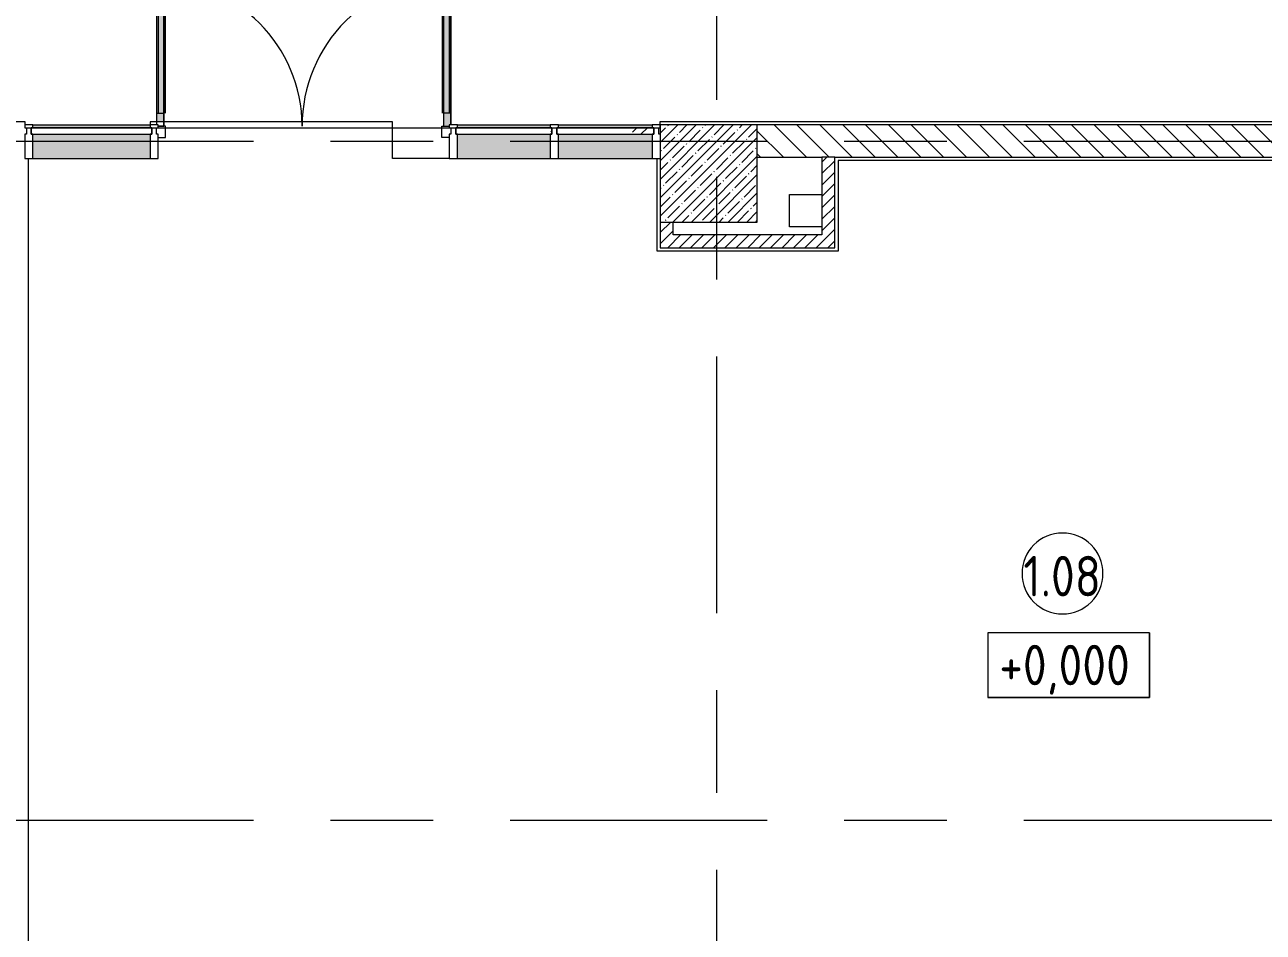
# Model space of a CAD drawing. Header units: millimetres. Extents: x -4029 to 232974, y -8553 to 104777.
# Drawn here: x 3730 to 11389, y 2907 to 8520 of the extents above; entities that cross this region are included whole.
import ezdxf

# ---------------------------------------------------------------- set-up
doc = ezdxf.new("R2010")
doc.units = ezdxf.units.MM
doc.linetypes.add('Осевая', pattern=[3175, 635, -476.25, 1587.5, -476.25])
for name, color, linetype, lineweight in [('A-AREA-BNDY', 7, 'Continuous', 9), ('A-AREA-IDEN', 7, 'Continuous', 9), ('A-GLAZ-CURT', 7, 'Continuous', 9), ('A-GLAZ-CWMG', 7, 'Continuous', 9), ('A-WALL-1', 7, 'Continuous', 13), ('G-ANNO-DIMS', 7, 'Continuous', 9), ('I-WALL', 7, 'Continuous', 9), ('S-COLS', 7, 'Continuous', 9), ('Оси-2', 7, 'Осевая', 9)]:
    doc.layers.add(name, color=color, linetype=linetype, lineweight=lineweight)
for name, color, linetype, lineweight, true_color in [('A-DETL-GENF-2', 7, 'Continuous', 9, 0xe2e2e2), ('A-DETL-GENF-3', 7, 'Continuous', 9, 0xaaaaaa), ('A-DOOR-1', 7, 'Continuous', 9, 0xaaaaaa), ('A-FLOR-1', 7, 'Continuous', 9, 0xaaaaaa), ('A-GLAZ-CWMG-1', 7, 'Continuous', 9, 0x383e42)]:
    doc.layers.add(name, color=color, linetype=linetype, lineweight=lineweight, true_color=true_color)
doc.styles.add('GOST Common', font='', dxfattribs={"width": 0.9, "height": 250})
doc.styles.get('GOST Common').set_extended_font_data('GOST Common')
pattern_1 = [(45, (0, 0), (-35.35534, 35.35534), [])]

# ---------------------------------------------------------------- blocks, each defined once
blk = doc.blocks.new('BSC_Колонна _Прямоугольная - 600х600-V51-План монтажа стен и перегородок 1 этажа в осях 1-12')
at = {"layer": 'S-COLS'}
h = blk.add_hatch(dxfattribs=at)
h.set_pattern_fill('FP_78', color=256, style=0, pattern_type=2)
h.set_pattern_definition([(45, (-7960, -7600), (-57.0246, 57.0246), []), (45, (-7902.975, -7600), (-57.0246, 57.0246), [100.806, -20.161, 3.353, -16.808])])
h.paths.add_polyline_path([(300, -300), (300, 300), (-300, 300), (-300, -300), (87.6, -300)])
for p, q in [((300, 300), (-300, 300)), ((-300, 300), (-300, -300)), ((300, -300), (300, 300)), ((-300, -300), (300, -300))]:
    blk.add_line(p, q, dxfattribs=at)
blk = doc.blocks.new('Системная панель - Стекло - 40мм-31924845-План монтажа стен и перегородок 1 этажа в осях 1-12')
at = {"layer": 'A-GLAZ-CURT'}
h = blk.add_hatch(dxfattribs=at)
h.set_pattern_fill('FP_101', color=256, style=0, pattern_type=2)
h.set_pattern_definition([(225, (7420, 7783), (282.843, -282.843), [200, -600]), (225, (7620, 7883), (282.843, -282.843), [600, -200]), (225, (7220, 7983), (282.843, -282.843), [200, -600])])
h.paths.add_polyline_path([(-290, 40), (-300, 40), (-300, 0), (300, 0), (300, 40), (290, 40)])
for p, q in [((300, 40), (-300, 40)), ((-300, 40), (-300, 0)), ((-300, 0), (300, 0)), ((300, 0), (300, 40))]:
    blk.add_line(p, q, dxfattribs=at)
blk = doc.blocks.new('Прямоугольный импост - Импост структурный с накладкой - 190мм-31923628-План монтажа стен и перегородок 1 этажа в осях 1-12')
at = {"layer": 'A-GLAZ-CWMG-1'}
for points in [[(7610, 7883), (7610, 7900), (7030, 7900), (7030, 7883)], [(7610, 7693), (7610, 7843), (7030, 7843), (7030, 7693)]]:
    blk.add_hatch(color=256, dxfattribs=at).paths.add_polyline_path(points)
at = {"layer": 'A-GLAZ-CWMG'}
for p, q in [((7030, 7900), (7610, 7900)), ((7030, 7693), (7610, 7693))]:
    blk.add_line(p, q, dxfattribs=at)
blk = doc.blocks.new('Прямоугольный импост - Импост структурный с накладкой - 190мм-31924846-План монтажа стен и перегородок 1 этажа в осях 1-12')
at = {"layer": 'A-GLAZ-CWMG'}
for p, q in [((-50, 0), (-50, 17)), ((-50, 17), (0, 17)), ((-40, 0), (-50, 0)), ((-40, -40), (-40, 0)), ((0, 0), (-10, 0)), ((-10, 0), (-10, -40)), ((0, 17), (0, 0)), ((-50, -190), (-50, -40)), ((-50, -40), (-40, -40)), ((-10, -40), (0, -40)), ((0, -40), (0, -190)), ((0, -190), (-50, -190))]:
    blk.add_line(p, q, dxfattribs=at)
blk = doc.blocks.new('Прямоугольный импост - Импост структурный с накладкой - 190мм-31924841-План монтажа стен и перегородок 1 этажа в осях 1-12')
at = {"layer": 'A-GLAZ-CWMG'}
for p, q in [((-25, 0), (-25, 17)), ((-25, 17), (25, 17)), ((-15, 0), (-25, 0)), ((-15, -40), (-15, 0)), ((25, 0), (15, 0)), ((15, 0), (15, -40)), ((25, 17), (25, 0)), ((-25, -190), (-25, -40)), ((-25, -40), (-15, -40)), ((15, -40), (25, -40)), ((25, -40), (25, -190)), ((25, -190), (-25, -190))]:
    blk.add_line(p, q, dxfattribs=at)
blk = doc.blocks.new('Прямоугольный импост - Импост структурный с накладкой - 190мм-32633541-План монтажа стен и перегородок 1 этажа в осях 1-12')
at = {"layer": 'A-GLAZ-CWMG'}
for p, q in [((0, 17), (-50, 17)), ((-50, 17), (-50, 0)), ((-50, 0), (-40, 0)), ((-40, 0), (-40, -40)), ((-10, -40), (-10, 0)), ((-10, 0), (0, 0)), ((-40, -40), (-50, -40)), ((-50, -40), (-50, -190)), ((0, -40), (-10, -40)), ((-50, -190), (0, -190))]:
    blk.add_line(p, q, dxfattribs=at)
blk = doc.blocks.new('Системная панель - Стекло - 40мм-31924851-План монтажа стен и перегородок 1 этажа в осях 1-12')
at = {"layer": 'A-GLAZ-CURT'}
h = blk.add_hatch(dxfattribs=at)
h.set_pattern_fill('FP_102', color=256, style=0, pattern_type=2)
h.set_pattern_definition([(225, (6792.5, 7783), (282.843, -282.843), [200, -600]), (225, (6992.5, 7883), (282.843, -282.843), [600, -200]), (225, (6592.5, 7983), (282.843, -282.843), [200, -600])])
h.paths.add_polyline_path([(-287.5, 40), (-297.5, 40), (-297.5, 0), (297.5, 0), (297.5, 40), (287.5, 40)])
for p, q in [((297.5, 40), (-297.5, 40)), ((-297.5, 40), (-297.5, 0)), ((-297.5, 0), (297.5, 0)), ((297.5, 0), (297.5, 40))]:
    blk.add_line(p, q, dxfattribs=at)
blk = doc.blocks.new('Дверь_Витражная_остекление_ - ДВН_CОШ в витраже В-6-31924853-План монтажа стен и перегородок 1 этажа в осях 1-12')
at = {"layer": 'A-DETL-GENF-2'}
for points in [[(-865, -10), (-900, -10), (-900, -17), (-910, -17), (-910, -930), (-865, -930), (-865, -17)], [(910, -37), (865, -37), (865, -910), (910, -910), (910, -212.3)]]:
    blk.add_hatch(color=256, dxfattribs=at).paths.add_polyline_path(points)
at = {"layer": 'A-DETL-GENF-3'}
for p, q in [((-900, 60), (-855, 60)), ((-855, 60), (-855, -10)), ((900, 60), (855, 60)), ((855, 60), (855, -10)), ((-910, -930), (-910, -17)), ((-910, -17), (-910, -930)), ((-865, -10), (-900, -10)), ((-865, -10), (-900, -10)), ((-855, -10), (-900, -10)), ((-865, -930), (-865, -10)), ((-865, -930), (-865, -10)), ((855, -10), (900, -10)), ((865, -10), (900, -10)), ((865, -910), (865, -10)), ((865, -10), (865, -910)), ((900, -10), (865, -10)), ((910, -910), (910, -17)), ((910, -910), (910, -17)), ((-910, -90), (-865, -90)), ((-900, -850), (-900, -90)), ((-856, -850), (-856, -90)), ((856, -830), (856, -90)), ((910, -90), (865, -90)), ((900, -830), (900, -90)), ((910, -830), (865, -830)), ((-910, -850), (-865, -850)), ((910, -910), (865, -910)), ((865, -910), (910, -910)), ((-910, -930), (-865, -930)), ((-910, -930), (-865, -930))]:
    blk.add_line(p, q, dxfattribs=at)
at = {"layer": 'A-DOOR-1'}
for p, q in [((-910, -930), (-910, -17)), ((910, -910), (910, -17))]:
    blk.add_line(p, q, dxfattribs=at)
for centre, radius, start, end in [((-910, -10), 920, 270, 0), ((910, -10), 900, 180, 270)]:
    blk.add_arc(centre, radius, start, end, dxfattribs=at)
blk = doc.blocks.new('Системная панель - Стекло - 40мм-31924990-План монтажа стен и перегородок 1 этажа в осях 1-12')
at = {"layer": 'A-GLAZ-CURT'}
for p, q in [((372.5, 40), (-372.5, 40)), ((-372.5, 40), (-372.5, 0)), ((-372.5, 0), (372.5, 0)), ((372.5, 0), (372.5, 40))]:
    blk.add_line(p, q, dxfattribs=at)
blk = doc.blocks.new('Прямоугольный импост - Импост структурный с накладкой - 190мм-23800918-План монтажа стен и перегородок 1 этажа в осях 1-12')
at = {"layer": 'A-GLAZ-CWMG-1'}
for points in [[(3812.3, 7883), (4505, 7883), (4505, 7900), (3780, 7900), (3780, 7883)], [(3805.6, 7693), (4505, 7693), (4505, 7843), (3780, 7843), (3780, 7693)]]:
    blk.add_hatch(color=256, dxfattribs=at).paths.add_polyline_path(points)
at = {"layer": 'A-GLAZ-CWMG'}
for p, q in [((3780, 7900), (4505, 7900)), ((3780, 7693), (4505, 7693))]:
    blk.add_line(p, q, dxfattribs=at)
blk = doc.blocks.new('Прямоугольный импост - Импост структурный с накладкой - 190мм-31923825-План монтажа стен и перегородок 1 этажа в осях 1-12')
at = {"layer": 'A-GLAZ-CWMG-1'}
for points in [[(6980, 7883), (6980, 7900), (6405, 7900), (6405, 7883)], [(6980, 7693), (6980, 7843), (6405, 7843), (6405, 7693)]]:
    blk.add_hatch(color=256, dxfattribs=at).paths.add_polyline_path(points)
at = {"layer": 'A-GLAZ-CWMG'}
for p, q in [((6405, 7900), (6980, 7900)), ((6405, 7693), (6980, 7693))]:
    blk.add_line(p, q, dxfattribs=at)
blk = doc.blocks.new('Прямоугольный импост - Импост структурный с накладкой - 190мм-31924844-План монтажа стен и перегородок 1 этажа в осях 1-12')
at = {"layer": 'A-GLAZ-CWMG'}
for p, q in [((-25, 0), (-25, 17)), ((-25, 17), (25, 17)), ((-15, 0), (-25, 0)), ((-15, -40), (-15, 0)), ((25, 0), (15, 0)), ((15, 0), (15, -40)), ((25, 17), (25, 0)), ((-25, -190), (-25, -40)), ((-25, -40), (-15, -40)), ((15, -40), (25, -40)), ((25, -40), (25, -190)), ((25, -190), (-25, -190))]:
    blk.add_line(p, q, dxfattribs=at)
blk = doc.blocks.new('Марка_Помещения - Номер-25198446-План монтажа стен и перегородок 1 этажа в осях 1-12')
at = {"layer": 'A-AREA-IDEN'}
for start, end in [(360, 180), (180, 360)]:
    blk.add_arc((0, 0), 2.5, start, end, dxfattribs=at)
blk = doc.blocks.new('Высотные отметки - 10х4_h_-17668695-План монтажа стен и перегородок 1 этажа в осях 1-12')
at = {"layer": 'G-ANNO-DIMS'}
for p, q in [((-5, 4), (-5, 0)), ((5, 4), (-5, 4)), ((5, 4), (-5, 4)), ((-5, 4), (-5, 0)), ((5, 4), (5, 0)), ((5, 0), (5, 4)), ((5, 0), (-5, 0)), ((-5, 0), (5, 0))]:
    blk.add_line(p, q, dxfattribs=at)

msp = doc.modelspace()

# ---------------------------------------------------------------- hatches: boundary and pattern name
at = {"layer": 'I-WALL'}
h = msp.add_hatch(dxfattribs=at)
h.set_pattern_fill('FP_18', color=256, style=0, pattern_type=2)
h.set_pattern_definition([(135, (0, 0), (-70.7107, -70.7107), [])])
h.paths.add_polyline_path([(8740, 7700), (12160, 7700), (12160, 7900), (8260, 7900), (8260, 7700), (8719.1696, 7700)])
h = msp.add_hatch(dxfattribs=at)
h.set_pattern_fill('FP_19', color=256, style=0, pattern_type=2)
h.set_pattern_definition(pattern_1)
h.paths.add_polyline_path([(8740, 7140), (8740, 7700), (8660, 7700), (8660, 7140)])
h = msp.add_hatch(dxfattribs=at)
h.set_pattern_fill('FP_19', color=256, style=0, pattern_type=2)
h.set_pattern_definition(pattern_1)
h.paths.add_polyline_path([(7660, 7220), (7740, 7220), (7740, 7300), (7660, 7300), (7660, 7269.4764)])
h = msp.add_hatch(dxfattribs=at)
h.set_pattern_fill('FP_19', color=256, style=0, pattern_type=2)
h.set_pattern_definition(pattern_1)
h.paths.add_polyline_path([(7660, 7140), (8660, 7140), (8660, 7220), (7660, 7220), (7660, 7140.1903)])

# ---------------------------------------------------------------- linework, layer by layer
at = {"layer": 'A-AREA-BNDY', "flags": 128}
msp.add_lwpolyline([(1291, 8521), (1291, 7921), (3730, 7921), (3730, 7883), (3773.0096, 7883), (7660, 7883), (7660, 7921), (20070.2565, 7921)], dxfattribs=at)
at = {"layer": 'A-FLOR-1'}
for p, q in [((6005, 7920), (4505, 7920)), ((4505, 7920), (4505, 7900)), ((6005, 7693), (6005, 7920)), ((3750.0001, 7693), (3750.0001, 520)), ((6355, 7693), (6005, 7693)), ((7640, 7120), (7640, 7693)), ((11460, 7680), (8760, 7680)), ((8760, 7680), (8760, 7120)), ((8460, 7470), (8660, 7470)), ((8460, 7270), (8460, 7470)), ((8660, 7270), (8460, 7270)), ((8760, 7120), (7640, 7120))]:
    msp.add_line(p, q, dxfattribs=at)
at = {"layer": 'A-WALL-1'}
msp.add_line((8740, 7700), (8660, 7700), dxfattribs=at)
at = {"layer": 'I-WALL'}
for p, q in [((12160, 7900), (8260, 7900)), ((8260, 7700), (8660, 7700)), ((8660, 7700), (8660, 7220)), ((8740, 7140), (8740, 7700)), ((8740, 7700), (11480, 7700)), ((7660, 7300), (7660, 7140)), ((7740, 7220), (7740, 7300)), ((8660, 7220), (7740, 7220)), ((7660, 7140), (8740, 7140))]:
    msp.add_line(p, q, dxfattribs=at)
at = {"layer": 'Оси-2'}
for p, q in [((8010, 593.7414), (8010, 24898.0711)), ((-728.7494, 7800), (36035.9723, 7800)), ((-728.7494, 3600), (36035.9723, 3600))]:
    msp.add_line(p, q, dxfattribs=at)

# ---------------------------------------------------------------- block references
at = {"layer": 'A-AREA-IDEN', "xscale": 99.99999999999993, "yscale": 99.99999999999993, "zscale": 99.99999999999993}
msp.add_blockref('Марка_Помещения - Номер-25198446-План монтажа стен и перегородок 1 этажа в осях 1-12', (10147.3193, 5125.9402), dxfattribs=at)
at = {"layer": 'A-DOOR-1', "rotation": 180}
msp.add_blockref('Дверь_Витражная_остекление_ - ДВН_CОШ в витраже В-6-31924853-План монтажа стен и перегородок 1 этажа в осях 1-12', (5455, 7883), dxfattribs=at)
at = {"layer": 'A-GLAZ-CURT', "rotation": 180}
for name, p in [('Системная панель - Стекло - 40мм-31924990-План монтажа стен и перегородок 1 этажа в осях 1-12', (4142.5, 7883)), ('Системная панель - Стекло - 40мм-31924851-План монтажа стен и перегородок 1 этажа в осях 1-12', (6692.5, 7883)), ('Системная панель - Стекло - 40мм-31924845-План монтажа стен и перегородок 1 этажа в осях 1-12', (7320, 7883))]:
    msp.add_blockref(name, p, dxfattribs=at)
at = {"layer": 'A-GLAZ-CWMG', "extrusion": (0, 0, -1)}
for name, p in [('Прямоугольный импост - Импост структурный с накладкой - 190мм-31924846-План монтажа стен и перегородок 1 этажа в осях 1-12', (-3730, 7883)), ('Прямоугольный импост - Импост структурный с накладкой - 190мм-31924841-План монтажа стен и перегородок 1 этажа в осях 1-12', (-4530, 7883)), ('Прямоугольный импост - Импост структурный с накладкой - 190мм-31924841-План монтажа стен и перегородок 1 этажа в осях 1-12', (-6380, 7883)), ('Прямоугольный импост - Импост структурный с накладкой - 190мм-31924844-План монтажа стен и перегородок 1 этажа в осях 1-12', (-7005, 7883))]:
    msp.add_blockref(name, p, dxfattribs=at)
at = {"layer": 'A-GLAZ-CWMG'}
for name, p in [('Прямоугольный импост - Импост структурный с накладкой - 190мм-23800918-План монтажа стен и перегородок 1 этажа в осях 1-12', (0, 0)), ('Прямоугольный импост - Импост структурный с накладкой - 190мм-31923825-План монтажа стен и перегородок 1 этажа в осях 1-12', (0, 0)), ('Прямоугольный импост - Импост структурный с накладкой - 190мм-31923628-План монтажа стен и перегородок 1 этажа в осях 1-12', (0, 0)), ('Прямоугольный импост - Импост структурный с накладкой - 190мм-32633541-План монтажа стен и перегородок 1 этажа в осях 1-12', (7660, 7883))]:
    msp.add_blockref(name, p, dxfattribs=at)
at = {"layer": 'G-ANNO-DIMS', "xscale": 99.99999999999993, "yscale": 99.99999999999993, "zscale": 99.99999999999993}
msp.add_blockref('Высотные отметки - 10х4_h_-17668695-План монтажа стен и перегородок 1 этажа в осях 1-12', (10185.0594, 4357.9644), dxfattribs=at)
at = {"layer": 'S-COLS'}
msp.add_blockref('BSC_Колонна _Прямоугольная - 600х600-V51-План монтажа стен и перегородок 1 этажа в осях 1-12', (7960, 7600), dxfattribs=at)

# ---------------------------------------------------------------- texts
at = {"layer": 'A-AREA-IDEN', "insert": (9905.4362, 5234.4995), "char_height": 250, "width": 606.07575, "attachment_point": 1, "style": 'GOST Common'}
msp.add_mtext('1.08', dxfattribs=at)
at = {"layer": 'G-ANNO-DIMS', "insert": (9756.3833, 4684.6715), "char_height": 250, "width": 1028.822569, "attachment_point": 1, "line_spacing_factor": 1.022761, "style": 'GOST Common'}
msp.add_mtext('+0,000', dxfattribs=at)

doc.saveas('drawing.dxf')
